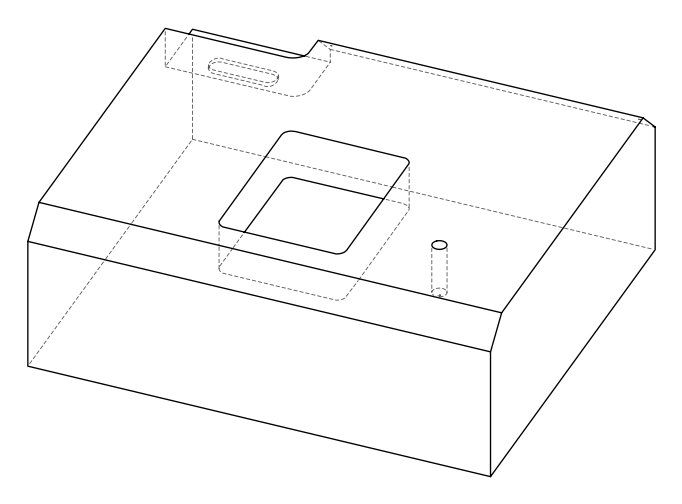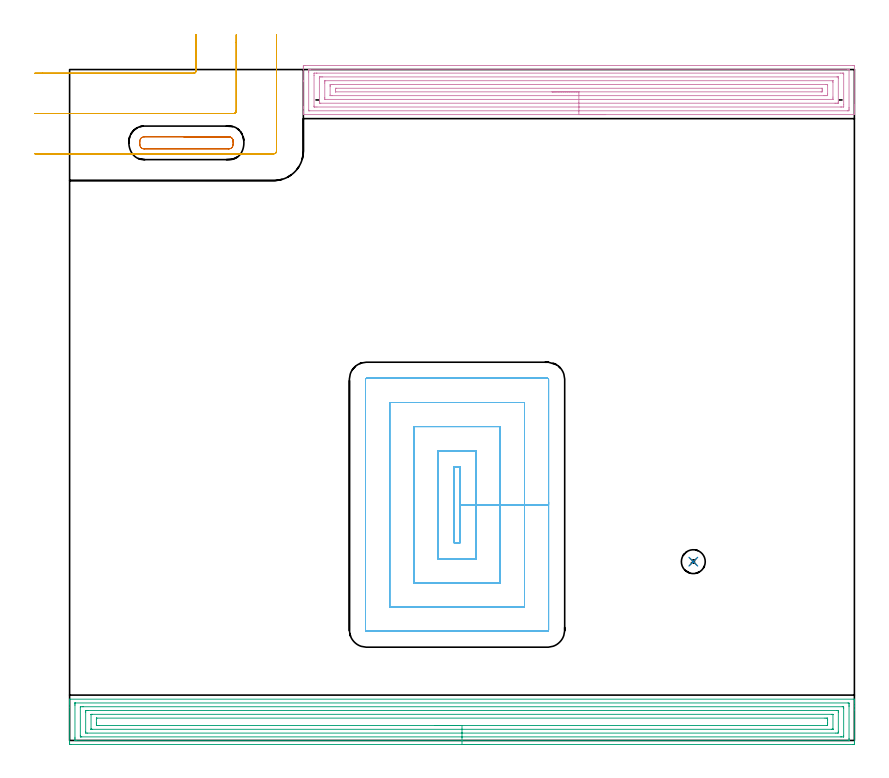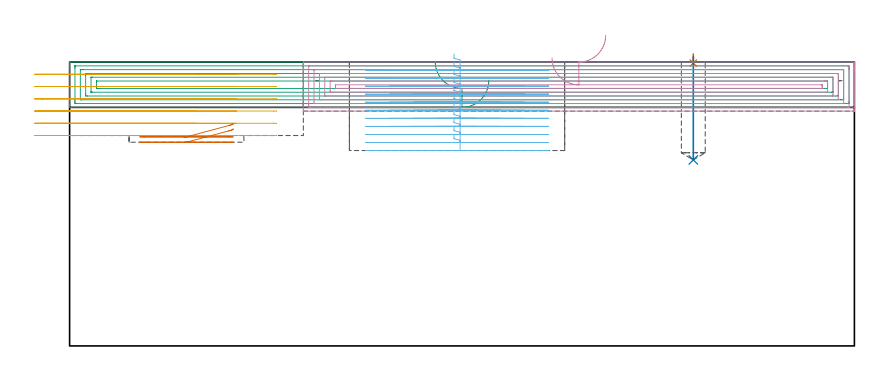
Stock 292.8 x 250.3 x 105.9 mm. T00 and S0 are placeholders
(PLAN: 7 operations, 5 tool changes, 53.3 min)
(1 SPOT_DRILL | STEP1POCKET | NXT0321_9005460120000 | 0.03 min | 1 mm3)
(2 DRILL_BLIND_HOLE_INTO_CENTER | STEP1POCKET | UGT0301_205 | 0.16 min | 2152 mm3)
(3 AREA_MILL | FG_CHAMFER_SURFACE | UGT0205_001 | 14.41 min | 41812 mm3)
(4 AREA_MILL_1 | FG_CHAMFER_SURFACE_1 | UGT0205_001 | 11.79 min | 35717 mm3)
(5 MILL_CORNER_NOTCH_RECTANGULAR | CORNER_NOTCH_RECTANGULAR | UGT0201_136 | Follow Part, ap 5, ae 75% | 4.2 min | 96915 mm3)
(6 MILL_RECTANGULAR_POCKET | POCKET_RECTANGULAR_STRAIGHT | NXT0201_011 | Follow Part, ap 3, ae 75% | 22.25 min | 280578 mm3)
(7 MILL_RECTANGULAR_POCKET_1 | POCKET_RECTANGULAR_STRAIGHT_1 | UGT0201_126 | Follow Part, ap 2, ae 75% | 0.47 min | 1257 mm3)
(TOOL NXT0321_9005460120000 | NC Spot Drill, 142deg, 12mm, Carbide, Uncoated | D12 PA142 FL30 Z2)
(TOOL UGT0301_205 | Twist Drill 8.9 mm | D8.9 PA118 FL78 Z2)
(TOOL UGT0205_001 | Chamfer Mill 20 x 3 x 45 deg. | D20 FL50 Z2)
(TOOL UGT0201_136 | Carbide End Mill 20.0 | D20 FL30 Z4)
(TOOL NXT0201_011 | ENDMILL 12mm [2P460-1200-NA 1630] | D12 FL38 Z6)
(TOOL UGT0201_126 | Carbide End Mill 8.0 | D8 FL15 Z4)
(OP 1 SPOT_DRILL)
G17 G21 G94 G90
T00 M6
G54
G17 G0 G90 X232.7 Y66.7 S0 M3
G43 Z115.9 H0
G94 G81 G98 Z105.517 F250. R108.9
G80
M5
M2
(OP 2 DRILL_BLIND_HOLE_INTO_CENTER)
G17 G21 G94 G90
T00 M6
G54
G17 G0 G90 X232.7 Y66.7 S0 M3
G43 Z115.9 H0
G94 G81 G98 Z69.4 F250. R107.9
G80
M5
M2
(OP 3 AREA_MILL)
G17 G21 G94 G90
T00 M6
G54
G17 G0 G90 X156.4 Y-1.5 S1061 M3
G43 Z115.9 H0
Z99.
G94 G1 X156.362 Z98.129 F250.
X156.248 Z97.264
X156.059 Z96.412
X155.797 Z95.58
X155.463 Z94.774
X155.06 Z94.
X154.592 Z93.264
X154.06 Z92.572
X153.471 Z91.929
X152.828 Z91.34
X152.136 Z90.809
X151.4 Z90.34
X150.626 Z89.937
X149.82 Z89.603
X148.988 Z89.341
X148.137 Z89.152
X147.272 Z89.038
X146.4 Z89.
X0.631
X0.139 Y-1.495 Z89.003
X0.009 Y-1.492 Z89.006
X0.004 Y-1.009 Z89.489
X0. Y-0.385 Z90.113
Y12.256 Z102.751
Y13.661 Z104.157
Y14.024 Z104.519
Y14.752 Z105.252
Y14.996 Z105.495
X0.008 Y15.381 Z105.872
X0.009 Y15.397 Z105.888
X0.184 Y15.4 Z105.9
X292.616
X292.791 Y15.397 Z105.888
X292.792 Y15.381 Z105.872
X292.8 Y14.996 Z105.495
Y14.752 Z105.252
Y14.024 Z104.519
Y12.776 Z103.273
Y11.371 Z101.867
Y-0.385 Z90.113
X292.796 Y-1.009 Z89.489
X292.791 Y-1.492 Z89.006
X292.661 Y-1.495 Z89.003
X292.169 Y-1.5 Z89.
X146.4
Y-0.086 Z90.414
X2.38 Y-0.085 Z90.415
X2.019 Y-0.079 Z90.421
X2.01 Y0.038 Z90.538
X2.003 Y0.288 Z90.788
X2.001 Y0.76 Z91.26
X2. Y1.175 Z91.675
Y13.14 Z103.64
X2.002 Y13.553 Z104.053
X2.01 Y13.969 Z104.469
X2.014 Y13.98 Z104.48
X2.02 Y13.982 Z104.482
X2.046 Y13.984 Z104.484
X2.099 Y13.985 Z104.485
X2.206 Y13.986 Z104.486
X290.42 Y13.985 Z104.485
X290.781 Y13.979 Z104.479
X290.79 Y13.862 Z104.362
X290.797 Y13.612 Z104.112
X290.799 Y13.14 Z103.64
X290.8 Y12.725 Z103.225
Y0.76 Z91.26
X290.798 Y0.347 Z90.847
X290.79 Y-0.069 Z90.431
X290.786 Y-0.08 Z90.42
X290.78 Y-0.082 Z90.418
X290.754 Y-0.084 Z90.416
X290.701 Y-0.085 Z90.415
X290.594 Y-0.086 Z90.414
X146.4
Y1.329 Z91.829
X4.527
X4.208 Y1.33 Z91.83
X4.102 Y1.332 Z91.832
X4.026 Y1.335 Z91.835
X4.01 Y1.439 Z91.939
X4.005 Y1.644 Z92.144
X4.001 Y1.849 Z92.349
Y12.256 Z102.756
X4.003 Y12.459 Z102.959
X4.01 Y12.529 Z103.029
X4.018 Y12.565 Z103.065
X4.05 Y12.566 Z103.066
X4.208 Y12.569 Z103.069
X4.784 Y12.571 Z103.071
X5.103
X288.273
X288.592 Y12.569 Z103.069
X288.698 Y12.568 Z103.068
X288.774 Y12.565 Z103.065
X288.79 Y12.461 Z102.961
X288.795 Y12.256 Z102.756
X288.799 Y12.051 Z102.551
Y1.644 Z92.144
X288.797 Y1.441 Z91.941
X288.79 Y1.37 Z91.87
X288.783 Y1.335 Z91.835
X288.751 Y1.334 Z91.834
X288.592 Y1.331 Z91.831
X288.016 Y1.329 Z91.829
X287.697
X146.4
Y2.743 Z93.243
X6.674
X6.131 Y2.75 Z93.25
X6.01 Y2.759 Z93.259
X6.004 Y2.972 Z93.472
X6. Y3.41 Z93.91
Y10.484 Z100.984
X6.004 Y10.928 Z101.428
X6.01 Y11.141 Z101.641
X6.22 Y11.151 Z101.651
X6.891 Y11.157 Z101.657
X286.126
X286.669 Y11.15 Z101.65
X286.79 Y11.141 Z101.641
X286.796 Y10.928 Z101.428
X286.8 Y10.49 Z100.99
Y3.416 Z93.916
X286.796 Y2.972 Z93.472
X286.79 Y2.759 Z93.259
X286.58 Y2.749 Z93.249
X285.909 Y2.743 Z93.243
X146.4
Y4.157 Z94.657
X8.538
X8.254 Y4.159 Z94.659
X8.066 Y4.162 Z94.662
X8.008 Y4.165 Z94.665
X8.006 Y4.174 Z94.674
X8.003 Y4.201 Z94.701
X8.001 Y4.297 Z94.797
Y9.603 Z100.103
X8.003 Y9.687 Z100.187
X8.006 Y9.728 Z100.228
X8.008 Y9.733 Z100.233
X8.033 Y9.736 Z100.236
X8.113 Y9.739 Z100.239
X8.396 Y9.742 Z100.242
X8.538 Y9.743 Z100.243
X284.262
X284.546 Y9.741 Z100.241
X284.734 Y9.738 Z100.238
X284.792 Y9.735 Z100.235
X284.794 Y9.726 Z100.226
X284.797 Y9.699 Z100.199
X284.799 Y9.603 Z100.103
Y4.297 Z94.797
X284.797 Y4.213 Z94.713
X284.794 Y4.172 Z94.672
X284.792 Y4.167 Z94.667
X284.767 Y4.164 Z94.664
X284.687 Y4.161 Z94.661
X284.404 Y4.158 Z94.658
X284.262 Y4.157 Z94.657
X146.4
Y5.571 Z96.071
X10.968
X10.468 Y5.573 Z96.073
X10.068 Y5.577 Z96.077
X10.01 Y5.58 Z96.08
X10.004 Y5.64 Z96.14
X10.001 Y6.066 Z96.566
X10. Y6.529 Z97.029
X10.002 Y7.834 Z98.334
X10.005 Y8.292 Z98.792
X10.01 Y8.322 Z98.822
X10.032 Y8.324 Z98.824
X10.093 Y8.326 Z98.826
X10.218 Y8.328 Z98.828
X281.832 Y8.329 Z98.829
X282.332 Y8.326 Z98.826
X282.732 Y8.323 Z98.823
X282.79 Y8.32 Z98.82
X282.796 Y8.26 Z98.76
X282.799 Y7.834 Z98.334
X282.8 Y7.371 Z97.871
Y6.487 Z96.987
X282.799 Y6.066 Z96.566
X282.795 Y5.608 Z96.108
X282.79 Y5.579 Z96.079
X282.768 Y5.576 Z96.076
X282.707 Y5.574 Z96.074
X282.582 Y5.572 Z96.072
X146.4 Y5.571 Z96.071
X145.528 Z96.109
X144.664 Z96.223
X143.812 Z96.412
X142.98 Z96.674
X142.174 Z97.008
X141.4 Z97.411
X140.664 Z97.88
X139.972 Z98.411
X139.329 Z99.
X138.74 Z99.643
X138.209 Z100.335
X137.74 Z101.071
X137.337 Z101.845
X137.003 Z102.651
X136.741 Z103.483
X136.552 Z104.335
X136.438 Z105.2
X136.4 Z106.071
G0 Z115.9
M5
M2
(OP 4 AREA_MILL_1)
G17 G21 G94 G90
T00 M6
G54
G17 G0 G90 X200. Y233.5 S1061 M3
G43 Z115.9 H0
G94 G1 X199.962 Z115.028 F250.
X199.848 Z114.163
X199.659 Z113.312
X199.397 Z112.48
X199.063 Z111.674
X198.66 Z110.9
X198.192 Z110.164
X197.66 Z109.472
X197.071 Z108.829
X196.428 Z108.239
X195.736 Z107.708
X195. Z107.24
X194.226 Z106.837
X193.42 Z106.503
X192.588 Z106.241
X191.737 Z106.052
X190.872 Z105.938
X190. Z105.9
X87.36
X87.21 Y233.502 Z105.888
X87.203 Y233.635 Z105.757
X87.2 Y233.775 Z105.624
Y234.131 Z105.268
Y234.76 Z104.634
Y235.952 Z103.445
Y236.514 Z102.88
Y246.016 Z93.381
Y250.821 Z88.576
X87.205 Y251.416 Z87.981
X87.21 Y251.792 Z87.605
X87.42 Y251.796 Z87.602
X87.806 Y251.8 Z87.6
X292.194
X292.701 Y251.795 Z87.603
X292.79 Y251.792 Z87.606
X292.8 Y251.697 Z87.7
Y237.109 Z102.286
Y236.514 Z102.88
Y235.952 Z103.445
Y235.637 Z103.759
Y235.075 Z104.321
Y234.76 Z104.634
Y234.131 Z105.268
Y233.775 Z105.624
X292.797 Y233.635 Z105.757
X292.79 Y233.502 Z105.888
X292.64 Y233.5 Z105.9
X190.
Y234.914 Z104.486
X89.591 Y234.915 Z104.485
X89.433 Y234.916 Z104.484
X89.245 Y234.921 Z104.479
X89.209 Y234.925 Z104.475
X89.205 Y234.95 Z104.45
X89.202 Y234.979 Z104.421
X89.2 Y235.145 Z104.255
Y249.171 Z90.229
X89.203 Y249.663 Z89.737
X89.209 Y250.038 Z89.362
X89.233 Y250.379 Z89.021
X89.591 Y250.384 Z89.016
X89.749 Y250.385 Z89.015
X290.409
X290.567 Y250.384 Z89.016
X290.755 Y250.379 Z89.021
X290.791 Y250.376 Z89.024
X290.795 Y250.35 Z89.05
X290.798 Y250.322 Z89.078
X290.8 Y250.155 Z89.245
Y236.129 Z103.271
X290.797 Y235.637 Z103.763
X290.791 Y235.262 Z104.138
X290.767 Y234.921 Z104.479
X290.409 Y234.916 Z104.484
X290.251 Y234.915 Z104.485
X190. Y234.914 Z104.486
Y236.328 Z103.072
X92.269 Y236.329 Z103.071
X91.561 Y236.332 Z103.068
X91.377 Y236.335 Z103.065
X91.21 Y236.347 Z103.053
X91.205 Y236.514 Z102.886
X91.201 Y236.686 Z102.714
X91.2 Y248.083 Z91.317
X91.205 Y248.786 Z90.614
X91.207 Y248.953 Z90.447
X91.377 Y248.965 Z90.435
X92.082 Y248.97 Z90.43
X92.269 Y248.971 Z90.429
X287.731
X288.439 Y248.968 Z90.432
X288.624 Y248.965 Z90.435
X288.79 Y248.953 Z90.447
X288.795 Y248.786 Z90.614
X288.799 Y248.614 Z90.786
X288.8 Y237.217 Z102.183
X288.795 Y236.514 Z102.886
X288.793 Y236.347 Z103.053
X288.624 Y236.335 Z103.065
X287.918 Y236.33 Z103.07
X287.731 Y236.329 Z103.071
X190. Y236.328 Z103.072
Y237.743 Z101.657
X93.695
X93.331 Y237.747 Z101.653
X93.265 Y237.75 Z101.65
X93.21 Y237.76 Z101.64
X93.2 Y238.267 Z101.133
Y247.033 Z92.367
X93.207 Y247.452 Z91.948
X93.21 Y247.55 Z91.85
X93.343 Y247.554 Z91.846
X93.521 Y247.556 Z91.844
X94.054 Y247.557 Z91.843
X94.413
X286.305
X286.669 Y247.553 Z91.847
X286.735 Y247.55 Z91.85
X286.79 Y247.54 Z91.86
X286.8 Y247.033 Z92.367
Y238.267 Z101.133
X286.793 Y237.848 Z101.552
X286.79 Y237.75 Z101.65
X286.657 Y237.746 Z101.654
X286.479 Y237.744 Z101.656
X285.946 Y237.743 Z101.657
X285.587
X190.
Y239.157 Z100.243
X95.398
X95.291 Y239.159 Z100.241
X95.238 Y239.161 Z100.239
X95.217 Y239.163 Z100.237
X95.21 Y239.174 Z100.226
X95.207 Y239.287 Z100.113
X95.201 Y239.771 Z99.629
X95.2 Y245.28 Z94.12
X95.203 Y245.904 Z93.496
X95.21 Y246.116 Z93.284
X95.216 Y246.137 Z93.263
X95.236 Y246.139 Z93.261
X95.29 Y246.141 Z93.259
X95.4 Y246.142 Z93.258
X284.602 Y246.143 Z93.257
X284.709 Y246.141 Z93.259
X284.762 Y246.139 Z93.261
X284.783 Y246.137 Z93.263
X284.79 Y246.126 Z93.274
X284.793 Y246.013 Z93.387
X284.799 Y245.529 Z93.871
X284.8 Y240.02 Z99.38
X284.797 Y239.396 Z100.004
X284.79 Y239.184 Z100.216
X284.784 Y239.163 Z100.237
X284.764 Y239.161 Z100.239
X284.71 Y239.159 Z100.241
X284.6 Y239.158 Z100.242
X190. Y239.157 Z100.243
Y240.571 Z98.829
X97.956
X97.624 Y240.572 Z98.828
X97.293 Y240.577 Z98.823
X97.21 Y240.58 Z98.82
X97.205 Y240.647 Z98.753
X97.201 Y240.758 Z98.642
X97.2 Y243.943 Z95.457
X97.202 Y244.403 Z94.997
X97.205 Y244.611 Z94.789
X97.21 Y244.71 Z94.69
X97.299 Y244.723 Z94.677
X97.624 Y244.726 Z94.674
X98.185 Y244.729 Z94.671
X98.517
X282.044
X282.376 Y244.728 Z94.672
X282.707 Y244.723 Z94.677
X282.79 Y244.72 Z94.68
X282.795 Y244.653 Z94.747
X282.799 Y244.542 Z94.858
X282.8 Y241.357 Z98.043
X282.798 Y240.897 Z98.503
X282.795 Y240.689 Z98.711
X282.79 Y240.59 Z98.81
X282.701 Y240.577 Z98.823
X282.376 Y240.574 Z98.826
X281.815 Y240.571 Z98.829
X281.483
X190.
Y241.985 Z97.415
X99.313 Y241.986 Z97.414
X99.253 Y241.987 Z97.413
X99.221 Y241.989 Z97.411
X99.212 Y241.991 Z97.409
X99.209 Y242.034 Z97.366
X99.202 Y242.445 Z96.955
X99.2 Y242.65 Z96.75
Y242.855 Z96.545
X99.202 Y243.061 Z96.339
X99.205 Y243.198 Z96.202
X99.21 Y243.302 Z96.098
X99.242 Y243.308 Z96.092
X99.409 Y243.312 Z96.088
X99.626 Y243.314 Z96.086
X280.688 Y243.315 Z96.085
X280.747 Y243.313 Z96.087
X280.779 Y243.311 Z96.089
X280.788 Y243.309 Z96.091
X280.791 Y243.266 Z96.134
X280.798 Y242.855 Z96.545
X280.8 Y242.65 Z96.75
Y242.445 Z96.955
X280.798 Y242.239 Z97.161
X280.795 Y242.102 Z97.298
X280.79 Y241.998 Z97.402
X280.758 Y241.992 Z97.408
X280.591 Y241.988 Z97.412
X280.374 Y241.986 Z97.414
X190. Y241.985 Z97.415
X189.128 Z97.453
X188.264 Z97.567
X187.412 Z97.755
X186.58 Z98.018
X185.774 Z98.352
X185. Z98.754
X184.264 Z99.223
X183.572 Z99.754
X182.929 Z100.344
X182.34 Z100.987
X181.809 Z101.679
X181.34 Z102.415
X180.937 Z103.188
X180.603 Z103.994
X180.341 Z104.826
X180.152 Z105.678
X180.038 Z106.543
X180. Z107.415
G0 Z115.9
M5
M2
(OP 5 MILL_CORNER_NOTCH_RECTANGULAR)
G17 G21 G94 G90
T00 M6
G54
G17 G0 G90 X-13. Y248.9 S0 M3
G43 Z115.9 H0
Z101.333
G94 G1 X-10. F250.
X46.204 F500.
G3 X47.2 Y249.896 R1.
G1 Y260.3
Y263.3 F250.
G0 Z115.9
X-13. Y233.9
Z101.333
G1 X-10.
X61.204 F500.
G3 X62.2 Y234.896 R1.
G1 Y260.3
Y263.3 F250.
G0 Z115.9
X-13. Y218.9
Z101.333
G1 X-10.
X76.204 F500.
G3 X77.2 Y219.896 R1.
G1 Y260.3
Y263.3 F250.
G0 Z115.9
X-13. Y248.9
Z96.767
G1 X-10.
X46.205 F500.
G3 X47.2 Y249.895 R1.
G1 Y260.3
Y263.3 F250.
G0 Z115.9
X-13. Y233.9
Z96.767
G1 X-10.
X61.204 F500.
G3 X62.2 Y234.896 R1.
G1 Y260.3
Y263.3 F250.
G0 Z115.9
X-13. Y218.9
Z96.767
G1 X-10.
X76.204 F500.
G3 X77.2 Y219.896 R1.
G1 Y260.3
Y263.3 F250.
G0 Z115.9
X-13. Y248.9
Z92.2
G1 X-10.
X46.205 F500.
G3 X47.2 Y249.895 R1.
G1 Y260.3
Y263.3 F250.
G0 Z115.9
X-13. Y233.9
Z92.2
G1 X-10.
X61.204 F500.
G3 X62.2 Y234.896 R1.
G1 Y260.3
Y263.3 F250.
G0 Z115.9
X-13. Y218.9
Z92.2
G1 X-10.
X76.204 F500.
G3 X77.2 Y219.896 R1.
G1 Y260.3
Y263.3 F250.
G0 Z115.9
X-13. Y248.9
Z87.633
G1 X-10.
X46.204 F500.
G3 X47.2 Y249.896 R1.
G1 Y260.3
Y263.3 F250.
G0 Z115.9
X-13. Y233.9
Z87.633
G1 X-10.
X61.204 F500.
G3 X62.2 Y234.896 R1.
G1 Y260.3
Y263.3 F250.
G0 Z115.9
X-13. Y218.9
Z87.633
G1 X-10.
X76.204 F500.
G3 X77.2 Y219.896 R1.
G1 Y260.3
Y263.3 F250.
G0 Z115.9
X-13. Y248.9
Z83.067
G1 X-10.
X46.204 F500.
G3 X47.2 Y249.896 R1.
G1 Y260.3
Y263.3 F250.
G0 Z115.9
X-13. Y233.9
Z83.067
G1 X-10.
X61.204 F500.
G3 X62.2 Y234.896 R1.
G1 Y260.3
Y263.3 F250.
G0 Z115.9
X-13. Y218.9
Z83.067
G1 X-10.
X76.204 F500.
G3 X77.2 Y219.896 R1.
G1 Y260.3
Y263.3 F250.
G0 Z115.9
X-13. Y248.9
Z78.5
G1 X-10.
X46.204 F500.
G3 X47.2 Y249.896 R1.
G1 Y260.3
Y263.3 F250.
G0 Z115.9
X-13. Y233.9
Z78.5
G1 X-10.
X61.204 F500.
G3 X62.2 Y234.896 R1.
G1 Y260.3
Y263.3 F250.
G0 Z115.9
X-13. Y218.9
Z78.5
G1 X-10.
X76.204 F500.
G3 X77.2 Y219.896 R1.
G1 Y260.3
Y263.3 F250.
G0 Z115.9
M5
M2
(OP 6 MILL_RECTANGULAR_POCKET)
G17 G21 G94 G90
T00 M6
G54
G17 G0 G90 X143.4 Y79.742 S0 M3
G43 Z115.9 H1
Z108.9
G94 G1 Y73.8 Z107.308 F250.
X145.7 Z106.691
Y87.95 Z102.9
Y102.1 F500.
X143.4
Y73.8
X145.7
Y87.95
X151.7
Y108.1
X137.4
Y67.8
X151.7
Y87.95
X160.7
Y117.1
X128.4
Y58.8
X160.7
Y87.95
X169.7
Y126.1
X119.4
Y49.8
X169.7
Y87.95
X178.7
Y134.7
G3 X178.3 Y135.1 R0.4
G1 X110.8
G3 X110.4 Y134.7 R0.4
G1 Y41.2
G3 X110.8 Y40.8 R0.4
G1 X178.3
G3 X178.7 Y41.2 R0.4
G1 Y87.95
Y88.95
G0 X143.4 Y79.742 Z105.9
G1 Y73.8 Z104.308 F250.
X145.7 Z103.691
Y87.95 Z99.9
Y102.1 F500.
X143.4
Y73.8
X145.7
Y87.95
X151.7
Y108.1
X137.4
Y67.8
X151.7
Y87.95
X160.7
Y117.1
X128.4
Y58.8
X160.7
Y87.95
X169.7
Y126.1
X119.4
Y49.8
X169.7
Y87.95
X178.7
Y134.7
G3 X178.3 Y135.1 R0.4
G1 X110.8
G3 X110.4 Y134.7 R0.4
G1 Y41.2
G3 X110.8 Y40.8 R0.4
G1 X178.3
G3 X178.7 Y41.2 R0.4
G1 Y87.95
Y88.95
G0 X143.4 Y79.742 Z102.9
G1 Y73.8 Z101.308 F250.
X145.7 Z100.691
Y87.95 Z96.9
Y102.1 F500.
X143.4
Y73.8
X145.7
Y87.95
X151.7
Y108.1
X137.4
Y67.8
X151.7
Y87.95
X160.7
Y117.1
X128.4
Y58.8
X160.7
Y87.95
X169.7
Y126.1
X119.4
Y49.8
X169.7
Y87.95
X178.7
Y134.7
G3 X178.3 Y135.1 R0.4
G1 X110.8
G3 X110.4 Y134.7 R0.4
G1 Y41.2
G3 X110.8 Y40.8 R0.4
G1 X178.3
G3 X178.7 Y41.2 R0.4
G1 Y87.95
Y88.95
G0 X143.4 Y79.742 Z99.9
G1 Y73.8 Z98.308 F250.
X145.7 Z97.691
Y87.95 Z93.9
Y102.1 F500.
X143.4
Y73.8
X145.7
Y87.95
X151.7
Y108.1
X137.4
Y67.8
X151.7
Y87.95
X160.7
Y117.1
X128.4
Y58.8
X160.7
Y87.95
X169.7
Y126.1
X119.4
Y49.8
X169.7
Y87.95
X178.7
Y134.7
G3 X178.3 Y135.1 R0.4
G1 X110.8
G3 X110.4 Y134.7 R0.4
G1 Y41.2
G3 X110.8 Y40.8 R0.4
G1 X178.3
G3 X178.7 Y41.2 R0.4
G1 Y87.95
Y88.95
G0 X143.4 Y79.742 Z96.9
G1 Y73.8 Z95.308 F250.
X145.7 Z94.691
Y87.95 Z90.9
Y102.1 F500.
X143.4
Y73.8
X145.7
Y87.95
X151.7
Y108.1
X137.4
Y67.8
X151.7
Y87.95
X160.7
Y117.1
X128.4
Y58.8
X160.7
Y87.95
X169.7
Y126.1
X119.4
Y49.8
X169.7
Y87.95
X178.7
Y134.7
G3 X178.3 Y135.1 R0.4
G1 X110.8
G3 X110.4 Y134.7 R0.4
G1 Y41.2
G3 X110.8 Y40.8 R0.4
G1 X178.3
G3 X178.7 Y41.2 R0.4
G1 Y87.95
Y88.95
G0 X143.4 Y79.742 Z93.9
G1 Y73.8 Z92.308 F250.
X145.7 Z91.691
Y87.95 Z87.9
Y102.1 F500.
X143.4
Y73.8
X145.7
Y87.95
X151.7
Y108.1
X137.4
Y67.8
X151.7
Y87.95
X160.7
Y117.1
X128.4
Y58.8
X160.7
Y87.95
X169.7
Y126.1
X119.4
Y49.8
X169.7
Y87.95
X178.7
Y134.7
G3 X178.3 Y135.1 R0.4
G1 X110.8
G3 X110.4 Y134.7 R0.4
G1 Y41.2
G3 X110.8 Y40.8 R0.4
G1 X178.3
G3 X178.7 Y41.2 R0.4
G1 Y87.95
Y88.95
G0 X143.4 Y79.742 Z90.9
G1 Y73.8 Z89.308 F250.
X145.7 Z88.691
Y87.95 Z84.9
Y102.1 F500.
X143.4
Y73.8
X145.7
Y87.95
X151.7
Y108.1
X137.4
Y67.8
X151.7
Y87.95
X160.7
Y117.1
X128.4
Y58.8
X160.7
Y87.95
X169.7
Y126.1
X119.4
Y49.8
X169.7
Y87.95
X178.7
Y134.7
G3 X178.3 Y135.1 R0.4
G1 X110.8
G3 X110.4 Y134.7 R0.4
G1 Y41.2
G3 X110.8 Y40.8 R0.4
G1 X178.3
G3 X178.7 Y41.2 R0.4
G1 Y87.95
Y88.95
G0 X143.4 Y79.742 Z87.9
G1 Y73.8 Z86.308 F250.
X145.7 Z85.691
Y87.95 Z81.9
Y102.1 F500.
X143.4
Y73.8
X145.7
Y87.95
X151.7
Y108.1
X137.4
Y67.8
X151.7
Y87.95
X160.7
Y117.1
X128.4
Y58.8
X160.7
Y87.95
X169.7
Y126.1
X119.4
Y49.8
X169.7
Y87.95
X178.7
Y134.7
G3 X178.3 Y135.1 R0.4
G1 X110.8
G3 X110.4 Y134.7 R0.4
G1 Y41.2
G3 X110.8 Y40.8 R0.4
G1 X178.3
G3 X178.7 Y41.2 R0.4
G1 Y87.95
Y88.95
G0 X143.4 Y79.742 Z84.9
G1 Y73.8 Z83.308 F250.
X145.7 Z82.691
Y87.95 Z78.9
Y102.1 F500.
X143.4
Y73.8
X145.7
Y87.95
X151.7
Y108.1
X137.4
Y67.8
X151.7
Y87.95
X160.7
Y117.1
X128.4
Y58.8
X160.7
Y87.95
X169.7
Y126.1
X119.4
Y49.8
X169.7
Y87.95
X178.7
Y134.7
G3 X178.3 Y135.1 R0.4
G1 X110.8
G3 X110.4 Y134.7 R0.4
G1 Y41.2
G3 X110.8 Y40.8 R0.4
G1 X178.3
G3 X178.7 Y41.2 R0.4
G1 Y87.95
Y88.95
G0 X143.4 Y79.742 Z81.9
G1 Y73.8 Z80.308 F250.
X145.7 Z79.691
Y87.95 Z75.9
Y102.1 F500.
X143.4
Y73.8
X145.7
Y87.95
X151.7
Y108.1
X137.4
Y67.8
X151.7
Y87.95
X160.7
Y117.1
X128.4
Y58.8
X160.7
Y87.95
X169.7
Y126.1
X119.4
Y49.8
X169.7
Y87.95
X178.7
Y134.7
G3 X178.3 Y135.1 R0.4
G1 X110.8
G3 X110.4 Y134.7 R0.4
G1 Y41.2
G3 X110.8 Y40.8 R0.4
G1 X178.3
G3 X178.7 Y41.2 R0.4
G1 Y87.95
Y88.95
G0 X143.4 Y79.742 Z78.9
G1 Y73.8 Z77.308 F250.
X145.7 Z76.691
Y87.95 Z72.9
Y102.1 F500.
X143.4
Y73.8
X145.7
Y87.95
X151.7
Y108.1
X137.4
Y67.8
X151.7
Y87.95
X160.7
Y117.1
X128.4
Y58.8
X160.7
Y87.95
X169.7
Y126.1
X119.4
Y49.8
X169.7
Y87.95
X178.7
Y134.7
G3 X178.3 Y135.1 R0.4
G1 X110.8
G3 X110.4 Y134.7 R0.4
G1 Y41.2
G3 X110.8 Y40.8 R0.4
G1 X178.3
G3 X178.7 Y41.2 R0.4
G1 Y87.95
Y88.95
G0 Z115.9
M5
M2
(OP 7 MILL_RECTANGULAR_POCKET_1)
G17 G21 G94 G90
T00 M6
G54
G17 G0 G90 X61. Y223.282 S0 M3
G43 Z115.9 H0
Z82.987
G94 G1 Y223.727 Z82.867 F250.
X60.942 Y224.045 Z82.781
X60.822 Y224.345 Z82.694
X60.643 Y224.615 Z82.607
X60.415 Y224.843 Z82.521
X60.145 Y225.022 Z82.434
X59.845 Y225.142 Z82.348
X59.527 Y225.2 Z82.261
X59.4 Z82.227
X43.6 Z77.993
X27.8 F500.
G3 X26.2 Y223.6 R1.6
G1 Y222.3
G3 X27.8 Y220.7 R1.6
G1 X59.4
G3 X61. Y222.3 R1.6
G1 Y223.6
G3 X59.4 Y225.2 R1.6
G1 X43.6
X42.6
G0 X61. Y223.282 Z80.993
G1 Y223.727 Z80.874 F250.
X60.942 Y224.045 Z80.787
X60.822 Y224.345 Z80.701
X60.643 Y224.615 Z80.614
X60.415 Y224.843 Z80.527
X60.145 Y225.022 Z80.441
X59.845 Y225.142 Z80.354
X59.527 Y225.2 Z80.268
X59.4 Z80.234
X43.6 Z76.
X27.8 F500.
G3 X26.2 Y223.6 R1.6
G1 Y222.3
G3 X27.8 Y220.7 R1.6
G1 X59.4
G3 X61. Y222.3 R1.6
G1 Y223.6
G3 X59.4 Y225.2 R1.6
G1 X43.6
X42.6
G0 Z115.9
M5
M2
